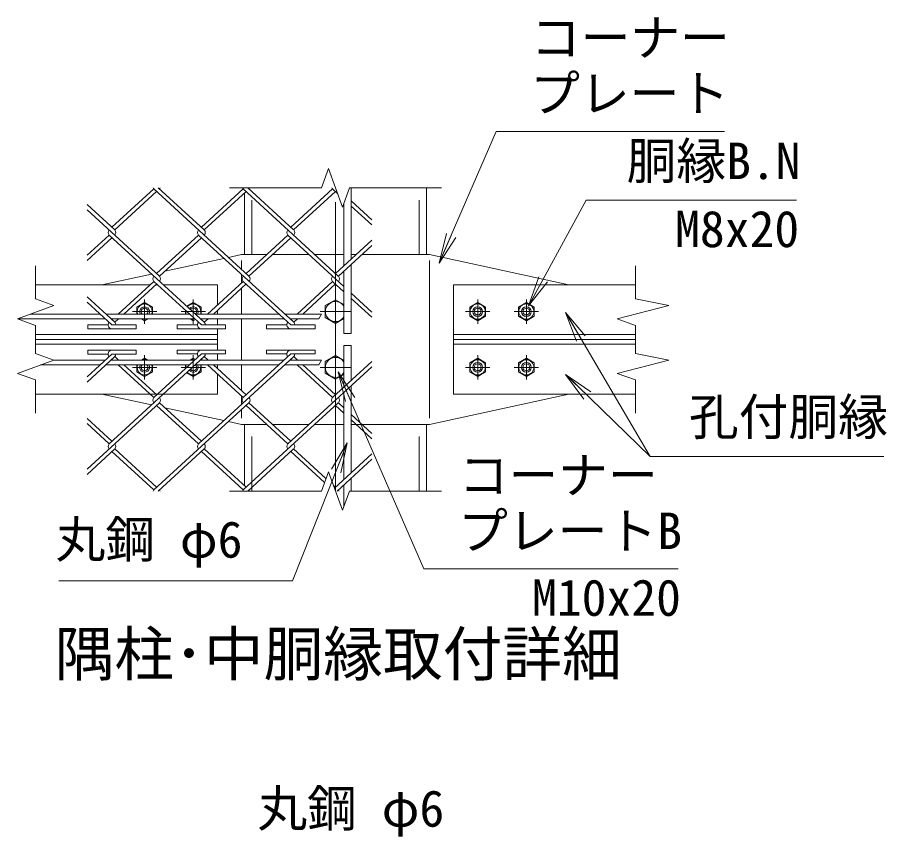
# Model space of a CAD drawing. Units: millimetres at full size; details may follow other scales. Extents: x -10500 to 10500, y -7425 to 7425.
# Drawn here: x 2525 to 5392, y 523 to 3225 of the extents above; entities that cross this region are included whole.
import ezdxf
from ezdxf.enums import TextEntityAlignment as Align

# ---------------------------------------------------------------- set-up
doc = ezdxf.new("R2010")
doc.units = ezdxf.units.MM
doc.header["$LTSCALE"] = 30
doc.linetypes.add('DASHED', pattern=[7.5, 6, -1.5])
doc.linetypes.add('USER1', pattern=[50.8, 31.75, -6.35, 6.35, -6.35])
for name, color, linetype, lineweight in [('0-0_D-STR-TXT', 7, 'Continuous', 13), ('0-1_D-STR-DIM', 7, 'Continuous', 13), ('0-2_D-BMK', 2, 'USER1', 13), ('0-3_D-STR3', 3, 'Continuous', 13), ('0-7_D-STR1', 1, 'Continuous', 18), ('0-8_0', 7, 'Continuous', 18), ('0-A_D-TTL-TXT', 7, 'Continuous', 13), ('0-B_D-STR2', 7, 'Continuous', 13)]:
    doc.layers.add(name, color=color, linetype=linetype, lineweight=lineweight)
doc.styles.add('ＭＳ ゴシック', font='')
doc.styles.get('ＭＳ ゴシック').set_extended_font_data('MS Gothic')

# ---------------------------------------------------------------- blocks, each defined once
blk = doc.blocks.new('_Open')
at = {"layer": '0-8_0'}
blk.add_line((-30, 5), (0, 0), dxfattribs=at)
blk.add_lwpolyline([(-30, -5), (0, 0), (-30, 0)], dxfattribs=at)

msp = doc.modelspace()

# ---------------------------------------------------------------- linework, layer by layer
at = {"layer": '0-0_D-STR-TXT'}
msp.add_line((4612, 1776.64), (4334.62, 2046.25), dxfattribs=at)
for points in [[(4857.39, 2849.32), (4103.82, 2849.32), (3916.57, 2416.28)], [(5094.68, 2622.49), (4401.38, 2622.49), (4212.27, 2275.57)], [(5382.71, 1776.64), (4612, 1776.64), (4334.2, 2250.57)], [(4704.12, 1406.38), (3866.15, 1406.38), (3583.43, 2054.7)], [(2661.98, 1366.78), (3432.06, 1366.78), (3612.34, 1820.45)]]:
    msp.add_lwpolyline(points, dxfattribs=at)
at = {"layer": '0-1_D-STR-DIM'}
for p, q in [((3551.12, 2726.43), (3528.03, 2663)), ((3597.29, 2599.57), (3551.12, 2726.43)), ((3224.2, 2663), (3528.03, 2663)), ((3620.38, 2663), (3597.29, 2599.57)), ((3620.38, 2663), (3924.2, 2663)), ((2585.08, 2406), (2585.08, 2296.61)), ((4563.33, 2406), (4563.33, 2296.61)), ((2585.08, 2296.61), (2644.98, 2274.81)), ((4563.33, 2296.61), (4673.24, 2274.81)), ((2644.98, 2274.81), (2525.17, 2231.2)), ((4673.24, 2274.81), (4503.42, 2231.2)), ((3528.36, 2247), (3519.12, 2231)), ((2525.17, 2231.2), (2585.08, 2209.39)), ((2585.08, 2209.39), (2585.08, 2116.61)), ((4503.42, 2231.2), (4563.33, 2209.39)), ((4563.33, 2209.39), (4563.33, 2116.61)), ((2644.98, 2094.81), (2525.17, 2051.2)), ((2585.08, 2116.61), (2644.98, 2094.81)), ((3528.36, 2095), (3519.12, 2079)), ((4673.24, 2094.81), (4503.42, 2051.2)), ((4563.33, 2116.61), (4673.24, 2094.81)), ((2525.17, 2051.2), (2585.08, 2029.39)), ((4503.42, 2051.2), (4563.33, 2029.39)), ((2585.08, 2029.39), (2585.08, 1920)), ((4563.33, 2029.39), (4563.33, 1920)), ((3551.12, 1726.43), (3528.03, 1663)), ((3597.29, 1599.57), (3551.12, 1726.43)), ((3224.2, 1663), (3528.03, 1663)), ((3620.38, 1663), (3597.29, 1599.57)), ((3620.38, 1663), (3924.2, 1663))]:
    msp.add_line(p, q, dxfattribs=at)
at = {"layer": '0-2_D-BMK'}
for p, q in [((3574.2, 1663), (3574.2, 2663)), ((2944.71, 2215), (2944.71, 2295)), ((3105.08, 2215), (3105.08, 2295)), ((4043.33, 2215), (4043.33, 2295)), ((4203.7, 2215), (4203.7, 2295)), ((2984.71, 2255), (2904.71, 2255)), ((3145.08, 2255), (3065.08, 2255)), ((3625.2, 2255), (3523.2, 2255)), ((4003.33, 2255), (4083.33, 2255)), ((4163.7, 2255), (4243.7, 2255)), ((2944.71, 2031), (2944.71, 2111)), ((3105.08, 2031), (3105.08, 2111)), ((4043.33, 2031), (4043.33, 2111)), ((4203.7, 2031), (4203.7, 2111)), ((2984.71, 2071), (2904.71, 2071)), ((3145.08, 2071), (3065.08, 2071)), ((3625.2, 2071), (3523.2, 2071)), ((4003.33, 2071), (4083.33, 2071)), ((4163.7, 2071), (4243.7, 2071))]:
    msp.add_line(p, q, dxfattribs=at)
at = {"layer": '0-3_D-STR3'}
for p, q in [((3626.2, 2428.11), (3626.2, 2663)), ((3602.2, 2406.12), (3602.2, 2613.07)), ((3366.49, 2443), (3487, 2443)), ((3505.95, 2443), (3602.2, 2443)), ((3626.2, 2443), (3642.46, 2443)), ((3661.41, 2443), (3884.2, 2443)), ((3884.2, 2443), (4344.2, 2343)), ((3011.67, 2388.1), (3206.3, 2430.42)), ((3264.2, 2423), (3264.2, 2394.28)), ((3626.2, 2183), (3626.2, 2410.75)), ((3884.2, 2423), (3884.2, 1903)), ((2982.87, 2381.84), (2986.83, 2382.71)), ((3602.2, 2183), (3602.2, 2388.75)), ((2804.2, 2343), (2967.94, 2378.6)), ((3264.2, 2377.36), (3264.2, 2349.31)), ((3264.2, 2331.95), (3264.2, 2247)), ((3574.2, 2294.26), (3602.2, 2278.1)), ((2944.71, 2285.03), (2918.71, 2270.01)), ((2918.71, 2270.01), (2918.71, 2247)), ((2970.71, 2270.01), (2944.71, 2285.03)), ((2970.71, 2247), (2970.71, 2270.01)), ((3105.08, 2285.03), (3083.59, 2272.62)), ((3131.08, 2270.01), (3105.08, 2285.03)), ((3131.08, 2247), (3131.08, 2270.01)), ((4017.33, 2270.01), (4043.33, 2285.03)), ((4017.33, 2239.99), (4017.33, 2270.01)), ((4043.33, 2285.03), (4069.33, 2270.01)), ((4069.33, 2270.01), (4069.33, 2239.99)), ((4177.7, 2270.01), (4203.7, 2285.03)), ((4177.7, 2239.99), (4177.7, 2270.01)), ((4203.7, 2285.03), (4229.7, 2270.01)), ((4229.7, 2270.01), (4229.7, 2239.99)), ((2797.69, 2247), (2568.59, 2247)), ((3092.6, 2247), (2816.64, 2247)), ((3079.08, 2259.4), (3079.08, 2247)), ((3387.51, 2247), (3111.55, 2247)), ((3528.36, 2247), (3406.46, 2247)), ((4043.33, 2224.98), (4017.33, 2239.99)), ((4069.33, 2239.99), (4043.33, 2224.98)), ((4203.7, 2224.98), (4177.7, 2239.99)), ((4229.7, 2239.99), (4203.7, 2224.98)), ((2815.15, 2231), (2525.71, 2231)), ((3110.06, 2231), (2834.1, 2231)), ((2934.28, 2231), (2944.71, 2224.98)), ((2944.71, 2224.98), (2955.14, 2231)), ((3094.65, 2231), (3105.08, 2224.98)), ((3105.08, 2224.98), (3112.17, 2229.07)), ((3404.98, 2231), (3129.01, 2231)), ((3264.2, 2231), (3264.2, 2095)), ((3519.12, 2231), (3423.92, 2231)), ((3574.2, 2215.74), (3540.2, 2235.37)), ((3602.2, 2231.91), (3574.2, 2215.74)), ((3602.2, 2183), (3626.2, 2183)), ((3602.2, 2143), (3602.2, 2005.49)), ((3602.2, 2143), (3626.2, 2143)), ((3626.2, 2143), (3626.2, 2027.49)), ((2815.15, 2095), (2645.52, 2095)), ((3110.06, 2095), (2834.1, 2095)), ((2944.71, 2101.03), (2934.28, 2095)), ((2955.14, 2095), (2944.71, 2101.03)), ((3105.08, 2101.03), (3094.65, 2095)), ((3112.17, 2096.93), (3105.08, 2101.03)), ((3404.98, 2095), (3129.01, 2095)), ((3528.36, 2095), (3423.92, 2095)), ((3574.2, 2110.26), (3602.2, 2094.1)), ((4017.33, 2086.01), (4043.33, 2101.03)), ((4043.33, 2101.03), (4069.33, 2086.01)), ((4177.7, 2086.01), (4203.7, 2101.03)), ((4203.7, 2101.03), (4229.7, 2086.01)), ((2797.69, 2079), (2601.56, 2079)), ((3092.6, 2079), (2816.64, 2079)), ((2918.71, 2079), (2918.71, 2055.99)), ((2970.71, 2055.99), (2970.71, 2079)), ((3079.08, 2079), (3079.08, 2066.61)), ((3387.51, 2079), (3111.55, 2079)), ((3131.08, 2055.99), (3131.08, 2079)), ((3264.2, 2079), (3264.2, 1994.05)), ((3519.12, 2079), (3406.46, 2079)), ((4017.33, 2055.99), (4017.33, 2086.01)), ((4069.33, 2086.01), (4069.33, 2055.99)), ((4177.7, 2055.99), (4177.7, 2086.01)), ((4229.7, 2086.01), (4229.7, 2055.99)), ((2918.71, 2055.99), (2944.71, 2040.98)), ((2944.71, 2040.98), (2970.71, 2055.99)), ((3083.59, 2053.38), (3105.08, 2040.98)), ((3105.08, 2040.98), (3131.08, 2055.99)), ((3574.2, 2031.74), (3540.2, 2051.37)), ((3602.2, 2047.91), (3574.2, 2031.74)), ((4043.33, 2040.98), (4017.33, 2055.99)), ((4069.33, 2055.99), (4043.33, 2040.98)), ((4203.7, 2040.98), (4177.7, 2055.99)), ((4229.7, 2055.99), (4203.7, 2040.98)), ((3626.2, 2010.56), (3626.2, 1722.96)), ((2804.2, 1983), (2967.94, 1947.41)), ((3602.2, 1988.57), (3602.2, 1700.97)), ((3884.2, 1883), (4344.2, 1983)), ((3264.2, 1976.69), (3264.2, 1948.65)), ((2982.87, 1944.16), (2986.83, 1943.3)), ((3011.67, 1937.9), (3206.3, 1895.59)), ((3264.2, 1931.72), (3264.2, 1903)), ((3221.23, 1892.34), (3264.2, 1883)), ((3264.2, 1883), (3347.55, 1883)), ((3366.49, 1883), (3487, 1883)), ((3505.95, 1883), (3602.2, 1883)), ((3626.2, 1883), (3884.2, 1883)), ((3626.2, 1705.6), (3626.2, 1663)), ((3602.2, 1683.61), (3602.2, 1613.07))]:
    msp.add_line(p, q, dxfattribs=at)
for points in [[(3221.23, 2433.66), (3264.2, 2443), (3347.55, 2443)], [(3540.2, 2235.37), (3540.2, 2274.63), (3574.2, 2294.26)], [(3540.2, 2051.37), (3540.2, 2090.63), (3574.2, 2110.26)]]:
    msp.add_lwpolyline(points, dxfattribs=at)
for centre, radius in [((4043.33, 2255), 25), ((4043.33, 2255), 16), ((4043.33, 2255), 11.2), ((4203.7, 2255), 25), ((4203.7, 2255), 16), ((4203.7, 2255), 11.2), ((4043.33, 2071), 25), ((4203.7, 2071), 25), ((4043.33, 2071), 16), ((4043.33, 2071), 11.2), ((4203.7, 2071), 16), ((4203.7, 2071), 11.2)]:
    msp.add_circle(centre, radius, dxfattribs=at)
for centre, radius, start, end in [((2944.71, 2255), 25, 341.33708, 198.66292), ((2944.71, 2255), 16, 330, 210), ((2944.71, 2255), 11.2, 314.41531, 225.58469), ((3105.08, 2255), 25, 341.33708, 140.99734), ((3105.08, 2255), 16, 330, 142.96951), ((3105.08, 2255), 11.2, 314.41531, 145.32604), ((3574.2, 2255), 33, 31.95275, 328.04725), ((3105.08, 2255), 25, 172.45985, 198.66292), ((3105.08, 2255), 16, 201.04906, 210), ((3105.08, 2255), 25, 253.7398, 282.54015), ((2944.71, 2071), 25, 73.7398, 106.2602), ((3105.08, 2071), 25, 77.45985, 106.2602), ((3574.2, 2071), 33, 31.95275, 328.04725), ((2944.71, 2071), 25, 161.33708, 18.66292), ((2944.71, 2071), 16, 150, 30), ((2944.71, 2071), 11.2, 134.41531, 45.58469), ((3105.08, 2071), 25, 161.33708, 187.54015), ((3105.08, 2071), 25, 219.00266, 18.66292), ((3105.08, 2071), 16, 150, 158.95094), ((3105.08, 2071), 16, 217.03049, 30), ((3105.08, 2071), 11.2, 214.67396, 45.58469)]:
    msp.add_arc(centre, radius, start, end, dxfattribs=at)
at = {"layer": '0-7_D-STR1'}
for p, q in [((3274.2, 2443), (3274.2, 2646.03)), ((3874.2, 2443), (3874.2, 2663)), ((2585.08, 2343), (2962.41, 2343)), ((2981.35, 2343), (2987.84, 2343)), ((3006.78, 2343), (3185.08, 2343)), ((3185.08, 2343), (3185.08, 2276.81)), ((4563.33, 2343), (3963.33, 2343)), ((3963.33, 2343), (3963.33, 1983)), ((3185.08, 2259.45), (3185.08, 2247)), ((3185.08, 2231), (3185.08, 2210.86)), ((2585.08, 2179), (3185.08, 2179)), ((3185.08, 2198.06), (3185.08, 2127.95)), ((4563.33, 2179), (3963.33, 2179)), ((2585.08, 2163), (3185.08, 2163)), ((4563.33, 2163), (3963.33, 2163)), ((2585.08, 2147), (3185.08, 2147)), ((4563.33, 2147), (3963.33, 2147)), ((3185.08, 2115.15), (3185.08, 2095)), ((3185.08, 2079), (3185.08, 2066.56)), ((3185.08, 2049.2), (3185.08, 1983)), ((2585.08, 1983), (3185.08, 1983)), ((4563.33, 1983), (3963.33, 1983)), ((3274.2, 1679.97), (3274.2, 1883)), ((3874.2, 1663), (3874.2, 1883))]:
    msp.add_line(p, q, dxfattribs=at)
at = {"layer": '0-7_D-STR1', "linetype": 'DASHED'}
for p, q in [((3298.2, 2443), (3298.2, 2663)), ((3850.2, 2443), (3850.2, 2663)), ((3298.2, 1663), (3298.2, 1883)), ((3850.2, 1663), (3850.2, 1883))]:
    msp.add_line(p, q, dxfattribs=at)
at = {"layer": '0-B_D-STR2'}
for p, q in [((2974.91, 2659.37), (2836.93, 2532.94)), ((2984.38, 2650.69), (2846.4, 2524.26)), ((3288.77, 2371.78), (2974.91, 2659.37)), ((3141.31, 2524.26), (2989.9, 2663)), ((3269.82, 2659.37), (3131.84, 2532.94)), ((3279.29, 2650.69), (3141.31, 2524.26)), ((3583.65, 2371.8), (3269.82, 2659.37)), ((3436.22, 2524.26), (3284.81, 2663)), ((3564.73, 2659.37), (3426.75, 2532.94)), ((3574.2, 2650.69), (3436.22, 2524.26)), ((3580.93, 2644.53), (3564.73, 2659.37)), ((3694.2, 2558.1), (3626.2, 2620.41)), ((2846.4, 2524.26), (2755.08, 2607.94)), ((2993.86, 2371.78), (2755.08, 2590.58)), ((3694.2, 2540.73), (3626.2, 2603.04)), ((2827.45, 2506.9), (2755.08, 2440.57)), ((2836.93, 2498.21), (2755.08, 2423.21)), ((3141.52, 2219.54), (2827.69, 2507.11)), ((3122.36, 2506.9), (2984.38, 2380.46)), ((3131.84, 2498.21), (2993.86, 2371.78)), ((3436.43, 2219.54), (3122.6, 2507.11)), ((3417.28, 2506.9), (3279.29, 2380.46)), ((3426.75, 2498.21), (3288.77, 2371.78)), ((3602.2, 2337.44), (3417.28, 2506.9)), ((3694.2, 2490.42), (3574.2, 2380.46)), ((3694.2, 2473.06), (3583.68, 2371.78)), ((2975.12, 2354.65), (2857.64, 2247)), ((3132.05, 2210.86), (2975.15, 2354.63)), ((3270.03, 2354.65), (3152.55, 2247)), ((3426.96, 2210.86), (3270.03, 2354.65)), ((3564.94, 2354.65), (3447.46, 2247)), ((3602.2, 2320.51), (3564.94, 2354.65)), ((2984.6, 2345.97), (2876.59, 2247)), ((3279.51, 2345.97), (3171.5, 2247)), ((3574.42, 2345.97), (3466.41, 2247)), ((2846.61, 2219.54), (2755.08, 2303.41)), ((3694.2, 2253.14), (3626.2, 2315.45)), ((3694.2, 2236.21), (3626.2, 2298.52)), ((2836.9, 2211.07), (2755.08, 2286.05)), ((2757.38, 2211.07), (2824.53, 2211.07)), ((2757.38, 2211.07), (2757.38, 2198.27)), ((2840.18, 2231), (2837.14, 2228.22)), ((2859.13, 2231), (2846.61, 2219.54)), ((3052.05, 2210.86), (3119.2, 2210.86)), ((3052.05, 2210.86), (3052.05, 2198.06)), ((3135.09, 2231), (3132.05, 2228.22)), ((3132.05, 2210.86), (3212.05, 2210.86)), ((3154.04, 2231), (3141.52, 2219.54)), ((3212.05, 2210.86), (3212.05, 2198.06)), ((3346.96, 2210.86), (3414.11, 2210.86)), ((3346.96, 2210.86), (3346.96, 2198.06)), ((3430, 2231), (3426.96, 2228.22)), ((3448.95, 2231), (3436.43, 2219.54)), ((2757.38, 2198.27), (2917.38, 2198.27)), ((3052.05, 2198.06), (3212.05, 2198.06)), ((3346.96, 2198.06), (3506.96, 2198.06)), ((2757.38, 2127.73), (2917.38, 2127.73)), ((2757.38, 2114.93), (2757.38, 2127.73)), ((3052.05, 2127.95), (3212.05, 2127.95)), ((3052.05, 2115.15), (3052.05, 2127.95)), ((3212.05, 2115.15), (3212.05, 2127.95)), ((3346.96, 2127.95), (3506.96, 2127.95)), ((3346.96, 2115.15), (3346.96, 2127.95)), ((2836.9, 2114.93), (2755.08, 2039.95)), ((2846.61, 2106.47), (2755.08, 2022.59)), ((2757.38, 2114.93), (2824.53, 2114.93)), ((3141.52, 2106.47), (2827.69, 1818.89)), ((2840.18, 2095), (2837.14, 2097.79)), ((2859.13, 2095), (2846.61, 2106.47)), ((3132.05, 2115.15), (2975.15, 1971.37)), ((3052.05, 2115.15), (3119.2, 2115.15)), ((3436.43, 2106.47), (3122.6, 1818.89)), ((3132.05, 2115.15), (3212.05, 2115.15)), ((3135.09, 2095), (3132.05, 2097.79)), ((3154.04, 2095), (3141.52, 2106.47)), ((3426.96, 2115.15), (3270.03, 1971.35)), ((3346.96, 2115.15), (3414.11, 2115.15)), ((3430, 2095), (3426.96, 2097.79)), ((3448.95, 2095), (3436.43, 2106.47)), ((2975.12, 1971.35), (2857.64, 2079)), ((2984.6, 1980.03), (2876.59, 2079)), ((3270.03, 1971.35), (3152.55, 2079)), ((3279.51, 1980.03), (3171.5, 2079)), ((3694.2, 2072.87), (3417.28, 1819.11)), ((3564.94, 1971.35), (3447.46, 2079)), ((3574.42, 1980.03), (3466.41, 2079)), ((3694.2, 2089.8), (3564.94, 1971.35)), ((2993.86, 1954.23), (2755.08, 1735.43)), ((3288.77, 1954.23), (2974.91, 1666.63)), ((3131.84, 1827.79), (2993.86, 1954.23)), ((3583.65, 1954.21), (3269.82, 1666.63)), ((3426.75, 1827.79), (3288.77, 1954.23)), ((3602.2, 1937.25), (3583.68, 1954.23)), ((3122.36, 1819.11), (2984.38, 1945.55)), ((3417.28, 1819.11), (3279.29, 1945.55)), ((3602.2, 1919.89), (3574.2, 1945.55)), ((2836.93, 1827.79), (2755.08, 1902.79)), ((3694.2, 1852.95), (3626.2, 1915.26)), ((3694.2, 1835.59), (3626.2, 1897.9)), ((2827.45, 1819.11), (2755.08, 1885.43)), ((2846.4, 1801.75), (2755.08, 1718.07)), ((2974.91, 1666.63), (2836.93, 1793.07)), ((2984.38, 1675.31), (2846.4, 1801.75)), ((3141.31, 1801.75), (2989.9, 1663)), ((3269.82, 1666.63), (3131.84, 1793.07)), ((3279.29, 1675.31), (3141.31, 1801.75)), ((3436.22, 1801.75), (3284.81, 1663)), ((3538.2, 1690.94), (3426.75, 1793.07)), ((3542.94, 1703.96), (3436.22, 1801.75)), ((3694.2, 1785.27), (3570.84, 1672.23)), ((3694.2, 1767.91), (3579.72, 1663)), ((3574.2, 1675.31), (3567.48, 1681.47))]:
    msp.add_line(p, q, dxfattribs=at)
for points in [[(2836.9, 2211.07), (2917.38, 2211.07), (2917.38, 2198.27)], [(3426.96, 2210.86), (3506.96, 2210.86), (3506.96, 2198.06)], [(2836.9, 2114.93), (2917.38, 2114.93), (2917.38, 2127.73)], [(3426.96, 2115.15), (3506.96, 2115.15), (3506.96, 2127.95)]]:
    msp.add_lwpolyline(points, dxfattribs=at)
for centre, start, end in [((2984.38, 2668.06), 203.15541, 222.5), ((2984.38, 2668.06), 317.5, 336.84459), ((3279.29, 2668.06), 203.15541, 222.5), ((3279.29, 2668.06), 317.5, 336.84459), ((3574.2, 2668.06), 203.15541, 222.5), ((2837.14, 2515.81), 137.5, 222.5), ((2837.14, 2515.81), 317.5, 42.5), ((3132.05, 2515.81), 137.5, 222.5), ((3132.05, 2515.81), 317.5, 42.5), ((3426.96, 2515.81), 137.5, 222.5), ((3426.96, 2515.81), 317.5, 42.5), ((2984.6, 2363.34), 137.5, 222.5), ((2984.6, 2363.34), 317.5, 42.5), ((3279.51, 2363.34), 137.5, 222.5), ((3279.51, 2363.34), 317.5, 42.5), ((3574.42, 2363.34), 137.5, 222.5), ((3574.42, 2363.34), 317.5, 42.5), ((2837.38, 2211.07), 138.92709, 265), ((2837.14, 2210.86), 0.96776, 42.5), ((3132.05, 2210.86), 137.5, 265), ((3132.05, 2210.86), 0, 42.5), ((3426.96, 2210.86), 137.5, 265), ((3426.96, 2210.86), 0, 42.5), ((2837.38, 2114.93), 95, 221.07291), ((3132.05, 2115.15), 95, 222.5), ((3426.96, 2115.15), 95, 222.5), ((2837.14, 2115.15), 317.5, 359.03224), ((3132.05, 2115.15), 317.5, 0), ((3426.96, 2115.15), 317.5, 0), ((2984.6, 1962.67), 137.5, 222.5), ((2984.6, 1962.67), 317.5, 42.5), ((3279.51, 1962.67), 137.5, 222.5), ((3279.51, 1962.67), 317.5, 42.5), ((3574.42, 1962.67), 137.5, 222.5), ((3574.42, 1962.67), 317.5, 42.5), ((2837.14, 1810.19), 137.5, 222.5), ((2837.14, 1810.19), 317.5, 42.5), ((3132.05, 1810.19), 137.5, 222.5), ((3132.05, 1810.19), 317.5, 42.5), ((3426.96, 1810.19), 137.5, 222.5), ((3426.96, 1810.19), 317.5, 42.5), ((2984.38, 1657.95), 137.5, 156.84459), ((2984.38, 1657.95), 23.15541, 42.5), ((3279.29, 1657.95), 137.5, 156.84459), ((3279.29, 1657.95), 23.15541, 42.5), ((3574.2, 1657.95), 23.15541, 42.5)]:
    msp.add_arc(centre, 12.85, start, end, dxfattribs=at)

# ---------------------------------------------------------------- block references
at = {"layer": '0-0_D-STR-TXT', "xscale": 3.333333, "yscale": 3.333333}
for p, rotation in [((3915.77, 2414.44), 246.61629), ((4211.31, 2273.82), 241.40408), ((4333.19, 2252.3), 120.37701), ((3582.63, 2056.53), 113.56103), ((4333.19, 2047.64), 135.81378), ((3613.07, 1822.31), 68.3286)]:
    msp.add_blockref('_Open', p, dxfattribs=dict(at, rotation=rotation))

# ---------------------------------------------------------------- texts
at = {"layer": '0-0_D-STR-TXT', "style": 'ＭＳ ゴシック'}
for s, p in [('コーナー', (4218.43, 3062.31)), ('プレート', (4216.53, 2878.57)), ('胴縁B.N', (4534.4, 2655.85)), ('M8x20', (4694.3, 2431.47)), ('孔付胴縁', (4739.95, 1811.59)), ('コーナー', (3980.77, 1619.37)), ('プレートB', (3978.87, 1435.62)), ('丸鋼 φ6', (2651.2, 1407.13)), ('M10x20', (4222.51, 1215.36)), ('丸鋼 φ6', (3316.72, 519.79))]:
    msp.add_text(s, height=120.3, dxfattribs=at).set_placement(p, align=Align.BOTTOM_LEFT)
at = {"layer": '0-A_D-TTL-TXT', "style": 'ＭＳ ゴシック'}
msp.add_text('隅柱･中胴縁取付詳細', height=144.3, dxfattribs=at).set_placement((2648.32, 1010.5), align=Align.BOTTOM_LEFT)

doc.saveas('drawing.dxf')
